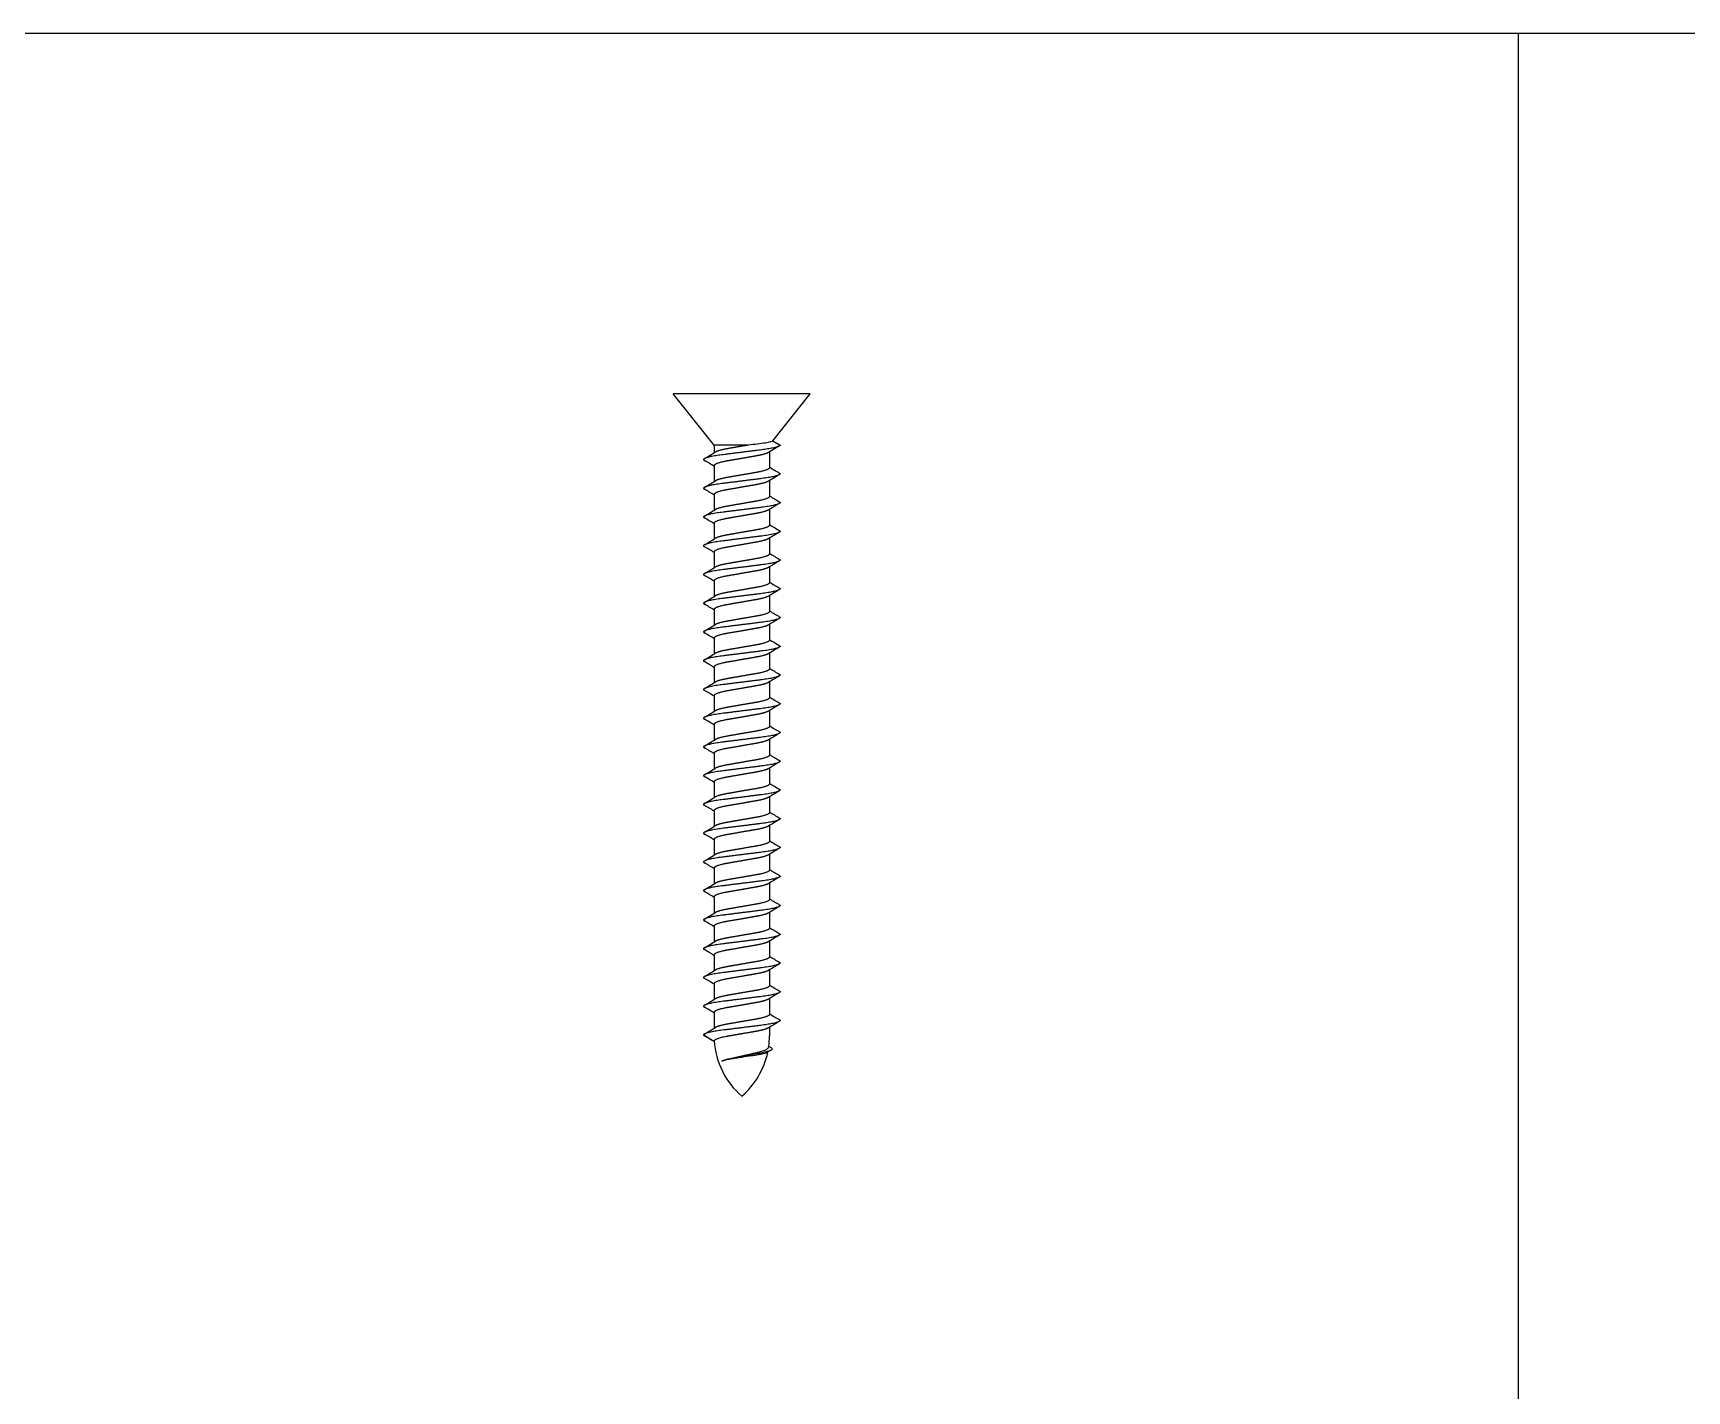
# Model space of a CAD drawing. Header units: inches. Extents: x -333 to 1223, y -450 to 45.
# Drawn here: x -147 to -137.43, y -302.98 to -295.13 of the extents above; entities that cross this region are included whole.
import ezdxf
from ezdxf.enums import TextEntityAlignment as Align

# ---------------------------------------------------------------- set-up
doc = ezdxf.new("R2010")
doc.units = ezdxf.units.IN
doc.header["$MEASUREMENT"] = 0
doc.layers.add('NOTES', color=7, linetype='Continuous')
doc.layers.add('PL', color=252, linetype='Continuous')
doc.styles.add('Schedule', font='GOTHIC.TTF', dxfattribs={"width": 0.9})

# ---------------------------------------------------------------- blocks, each defined once
blk = doc.blocks.new('16-01-BLOCK-1')
blk.add_lwpolyline([(0, 0), (0, -8.0145), (72.2699, -8.0145), (72.2699, 0)])
at = {"layer": 'NOTES', "style": 'Schedule', "width": 0.8}
blk.add_attdef('X', text='', height=2, dxfattribs=at).set_placement((63.2699, -4.0073), align=Align.MIDDLE_CENTER)
blk.add_attdef('DESC.', text='', height=2, dxfattribs=at).set_placement((21.1195, -5.4714), align=Align.MIDDLE_LEFT)
blk = doc.blocks.new('16-08-BLOCK-1')
blk.add_line((19.9931, 0), (19.9931, -8.0145))
at = {"extrusion": (1, -4.28626e-16, 0)}
for p, q in [((15.5006, -2.086), (15.1043, -2.086)), ((15.3405, -2.3835), (15.1043, -2.086)), ((15.897, -2.086), (15.5006, -2.086)), ((15.68, -2.3593), (15.897, -2.086)), ((15.5006, -2.3835), (15.3405, -2.3835)), ((15.3405, -2.3835), (15.3405, -2.4279)), ((15.5365, -2.3835), (15.5006, -2.3835)), ((15.68, -2.3593), (15.722, -2.3835)), ((15.6608, -2.4223), (15.6608, -2.5144)), ((15.3405, -2.502), (15.3405, -2.5941)), ((15.3405, -2.6683), (15.3405, -2.7604)), ((15.6608, -2.5886), (15.6608, -2.6807)), ((15.6608, -2.7548), (15.6608, -2.8469)), ((15.3405, -2.8345), (15.3405, -2.9266)), ((15.6608, -2.9211), (15.6608, -3.0132)), ((15.3405, -3.0008), (15.3405, -3.0929)), ((15.6608, -3.0873), (15.6608, -3.1794)), ((15.3405, -3.167), (15.3405, -3.2591)), ((15.6608, -3.2536), (15.6608, -3.3457)), ((15.3405, -3.3333), (15.3405, -3.4254)), ((15.6608, -3.4198), (15.6608, -3.5119)), ((15.3405, -3.4995), (15.3405, -3.5916)), ((15.6608, -3.5861), (15.6608, -3.6782)), ((15.3405, -3.6658), (15.3405, -3.7579)), ((15.6608, -3.7523), (15.6608, -3.8444)), ((15.3405, -3.832), (15.3405, -3.9241)), ((15.6608, -3.9186), (15.6608, -4.0107)), ((15.3405, -3.9983), (15.3405, -4.0904)), ((15.6608, -4.0848), (15.6608, -4.1769)), ((15.3405, -4.1645), (15.3405, -4.2566)), ((15.6608, -4.2511), (15.6608, -4.3432)), ((15.3405, -4.3308), (15.3405, -4.4229)), ((15.3405, -4.497), (15.3405, -4.5891)), ((15.6608, -4.4173), (15.6608, -4.5094)), ((15.6608, -4.5836), (15.6608, -4.6757)), ((15.3405, -4.6633), (15.3405, -4.7554)), ((15.6608, -4.7498), (15.6608, -4.8419)), ((15.3405, -4.8295), (15.3405, -4.9216)), ((15.6608, -4.9161), (15.6608, -5.0082)), ((15.3405, -4.9958), (15.3405, -5.0879)), ((15.3405, -5.1654), (15.3405, -5.2575)), ((15.6608, -5.0857), (15.6608, -5.1778)), ((15.6608, -5.252), (15.6608, -5.3441)), ((15.3405, -5.3317), (15.3405, -5.4238)), ((15.6608, -5.4182), (15.6608, -5.5103)), ((15.3405, -5.4979), (15.3405, -5.59)), ((15.6608, -5.5845), (15.6608, -5.6766)), ((15.3405, -5.6642), (15.3405, -5.7563)), ((15.3418, -5.8342), (15.2819, -5.7991)), ((15.2819, -5.7991), (15.2819, -5.7991)), ((15.6608, -5.7507), (15.6608, -5.7995))]:
    blk.add_line(p, q, dxfattribs=at)
for centre, start, end in [((15.8031, -5.7995), 183.52109, 229.16819), ((15.1982, -5.7995), 351.7027, 0), ((15.1982, -5.7995), 310.83181, 348.12201)]:
    blk.add_arc(centre, 0.4626, start, end)
for points, weights, knots in [([(15.722, -2.3835), (15.722, -2.3974), (15.6113, -2.4112), (15.5006, -2.4251), (15.39, -2.4389), (15.2793, -2.4528), (15.2793, -2.4667), (15.2793, -2.4691), (15.2838, -2.4718)], [1, 0.866025403784, 1, 0.866025403784, 1, 0.866025403784, 1, 0.973446195684, 0.957418334996], [0, 0, 0, 0.01111111, 0.01111111, 0.02222222, 0.02222222, 0.03333333, 0.03333333, 0.03553556, 0.03553556, 0.03553556]), ([(15.5006, -2.3897), (15.4577, -2.3972), (15.4206, -2.4036), (15.3649, -2.4132), (15.3469, -2.424)], [0.933012701892, 0.933012701892, 1, 0.902826841694, 0.946615074009], [0.01666667, 0.01666667, 0.01666667, 0.02222222, 0.02222222, 0.03028123, 0.03028123, 0.03028123]), ([(15.5006, -2.4605), (15.4577, -2.4679), (15.4206, -2.4743), (15.3405, -2.4882), (15.3405, -2.502)], [0.933012701892, 0.933012701892, 1, 0.866025403784, 1], [0.01666667, 0.01666667, 0.01666667, 0.02222222, 0.02222222, 0.03333333, 0.03333333, 0.03333333]), ([(15.6544, -2.4262), (15.6364, -2.437), (15.5807, -2.4466), (15.5435, -2.453), (15.5006, -2.4605)], [0.946615074009, 0.902826841693, 1, 0.933012701892, 0.933012701892], [0.00305211, 0.00305211, 0.00305211, 0.01111111, 0.01111111, 0.01666667, 0.01666667, 0.01666667]), ([(15.7175, -2.5447), (15.722, -2.5473), (15.722, -2.5498), (15.722, -2.5636), (15.6113, -2.5775), (15.5006, -2.5913), (15.39, -2.6052), (15.2793, -2.619), (15.2793, -2.6329), (15.2793, -2.6353), (15.2838, -2.638)], [0.957418334996, 0.973446195684, 1, 0.866025403784, 1, 0.866025403784, 1, 0.866025403784, 1, 0.973446195684, 0.957418334996], [0.06446444, 0.06446444, 0.06446444, 0.06666667, 0.06666667, 0.07777778, 0.07777778, 0.08888889, 0.08888889, 0.1, 0.1, 0.10220223, 0.10220223, 0.10220223]), ([(15.5006, -2.556), (15.4577, -2.5634), (15.4206, -2.5698), (15.3649, -2.5795), (15.3469, -2.5903)], [0.933012701892, 0.933012701892, 1, 0.902826841694, 0.946615074009], [0.08333333, 0.08333333, 0.08333333, 0.08888889, 0.08888889, 0.09694789, 0.09694789, 0.09694789]), ([(15.6608, -2.5144), (15.6608, -2.5283), (15.5807, -2.5421), (15.5435, -2.5486), (15.5006, -2.556)], [1, 0.866025403784, 1, 0.933012701892, 0.933012701892], [0.06666667, 0.06666667, 0.06666667, 0.07777778, 0.07777778, 0.08333333, 0.08333333, 0.08333333]), ([(15.5006, -2.6267), (15.4577, -2.6341), (15.4206, -2.6406), (15.3405, -2.6544), (15.3405, -2.6683)], [0.933012701892, 0.933012701892, 1, 0.866025403784, 1], [0.08333333, 0.08333333, 0.08333333, 0.08888889, 0.08888889, 0.1, 0.1, 0.1]), ([(15.6544, -2.5924), (15.6364, -2.6032), (15.5807, -2.6128), (15.5435, -2.6193), (15.5006, -2.6267)], [0.946615074009, 0.902826841693, 1, 0.933012701892, 0.933012701892], [0.06971877, 0.06971877, 0.06971877, 0.07777778, 0.07777778, 0.08333333, 0.08333333, 0.08333333]), ([(15.7175, -2.7109), (15.722, -2.7136), (15.722, -2.716), (15.722, -2.7299), (15.6113, -2.7437), (15.5006, -2.7576), (15.39, -2.7714), (15.2793, -2.7853), (15.2793, -2.7992), (15.2793, -2.8016), (15.2838, -2.8043)], [0.957418334996, 0.973446195684, 1, 0.866025403784, 1, 0.866025403784, 1, 0.866025403784, 1, 0.973446195684, 0.957418334996], [0.13113111, 0.13113111, 0.13113111, 0.13333333, 0.13333333, 0.14444444, 0.14444444, 0.15555556, 0.15555556, 0.16666667, 0.16666667, 0.16886889, 0.16886889, 0.16886889]), ([(15.5006, -2.7222), (15.4577, -2.7297), (15.4206, -2.7361), (15.3649, -2.7457), (15.3469, -2.7565)], [0.933012701892, 0.933012701892, 1, 0.902826841694, 0.946615074009], [0.15, 0.15, 0.15, 0.15555556, 0.15555556, 0.16361456, 0.16361456, 0.16361456]), ([(15.6608, -2.6807), (15.6608, -2.6945), (15.5807, -2.7084), (15.5435, -2.7148), (15.5006, -2.7222)], [1, 0.866025403784, 1, 0.933012701892, 0.933012701892], [0.13333333, 0.13333333, 0.13333333, 0.14444444, 0.14444444, 0.15, 0.15, 0.15]), ([(15.6544, -2.7587), (15.6364, -2.7695), (15.5807, -2.7791), (15.5435, -2.7855), (15.5006, -2.793)], [0.946615074009, 0.902826841693, 1, 0.933012701892, 0.933012701892], [0.13638544, 0.13638544, 0.13638544, 0.14444444, 0.14444444, 0.15, 0.15, 0.15]), ([(15.5006, -2.793), (15.4577, -2.8004), (15.4206, -2.8068), (15.3405, -2.8207), (15.3405, -2.8345)], [0.933012701892, 0.933012701892, 1, 0.866025403784, 1], [0.15, 0.15, 0.15, 0.15555556, 0.15555556, 0.16666667, 0.16666667, 0.16666667]), ([(15.6608, -2.8469), (15.6608, -2.8608), (15.5807, -2.8746), (15.5435, -2.8811), (15.5006, -2.8885)], [1, 0.866025403784, 1, 0.933012701892, 0.933012701892], [0.2, 0.2, 0.2, 0.21111111, 0.21111111, 0.21666667, 0.21666667, 0.21666667]), ([(15.7175, -2.8772), (15.722, -2.8798), (15.722, -2.8823), (15.722, -2.8961), (15.6113, -2.91), (15.5006, -2.9238), (15.39, -2.9377), (15.2793, -2.9515), (15.2793, -2.9654), (15.2793, -2.9678), (15.2838, -2.9705)], [0.957418334996, 0.973446195685, 1, 0.866025403784, 1, 0.866025403784, 1, 0.866025403784, 1, 0.973446195684, 0.957418334996], [0.19779777, 0.19779777, 0.19779777, 0.2, 0.2, 0.21111111, 0.21111111, 0.22222222, 0.22222222, 0.23333333, 0.23333333, 0.23553556, 0.23553556, 0.23553556]), ([(15.5006, -2.9592), (15.4577, -2.9666), (15.4206, -2.9731), (15.3405, -2.9869), (15.3405, -3.0008)], [0.933012701892, 0.933012701892, 1, 0.866025403784, 1], [0.21666667, 0.21666667, 0.21666667, 0.22222222, 0.22222222, 0.23333333, 0.23333333, 0.23333333]), ([(15.5006, -2.8885), (15.4577, -2.8959), (15.4206, -2.9023), (15.3649, -2.912), (15.3469, -2.9228)], [0.933012701892, 0.933012701892, 1, 0.902826841694, 0.946615074009], [0.21666667, 0.21666667, 0.21666667, 0.22222222, 0.22222222, 0.23028123, 0.23028123, 0.23028123]), ([(15.6544, -2.9249), (15.6364, -2.9357), (15.5807, -2.9453), (15.5435, -2.9518), (15.5006, -2.9592)], [0.946615074009, 0.902826841693, 1, 0.933012701892, 0.933012701892], [0.20305211, 0.20305211, 0.20305211, 0.21111111, 0.21111111, 0.21666667, 0.21666667, 0.21666667]), ([(15.7175, -3.0434), (15.722, -3.0461), (15.722, -3.0485), (15.722, -3.0624), (15.6113, -3.0762), (15.5006, -3.0901), (15.39, -3.1039), (15.2793, -3.1178), (15.2793, -3.1317), (15.2793, -3.1341), (15.2838, -3.1368)], [0.957418334996, 0.973446195685, 1, 0.866025403784, 1, 0.866025403784, 1, 0.866025403784, 1, 0.973446195684, 0.957418334996], [0.26446444, 0.26446444, 0.26446444, 0.26666667, 0.26666667, 0.27777778, 0.27777778, 0.28888889, 0.28888889, 0.3, 0.3, 0.30220223, 0.30220223, 0.30220223]), ([(15.5006, -3.0547), (15.4577, -3.0622), (15.4206, -3.0686), (15.3649, -3.0782), (15.3469, -3.089)], [0.933012701892, 0.933012701892, 1, 0.902826841694, 0.946615074009], [0.28333333, 0.28333333, 0.28333333, 0.28888889, 0.28888889, 0.29694789, 0.29694789, 0.29694789]), ([(15.6608, -3.0132), (15.6608, -3.027), (15.5807, -3.0409), (15.5435, -3.0473), (15.5006, -3.0547)], [1, 0.866025403784, 1, 0.933012701892, 0.933012701892], [0.26666667, 0.26666667, 0.26666667, 0.27777778, 0.27777778, 0.28333333, 0.28333333, 0.28333333]), ([(15.5006, -3.1255), (15.4577, -3.1329), (15.4206, -3.1393), (15.3405, -3.1532), (15.3405, -3.167)], [0.933012701892, 0.933012701892, 1, 0.866025403784, 1], [0.28333333, 0.28333333, 0.28333333, 0.28888889, 0.28888889, 0.3, 0.3, 0.3]), ([(15.6544, -3.0912), (15.6364, -3.102), (15.5807, -3.1116), (15.5435, -3.118), (15.5006, -3.1255)], [0.946615074009, 0.902826841693, 1, 0.933012701892, 0.933012701892], [0.26971877, 0.26971877, 0.26971877, 0.27777778, 0.27777778, 0.28333333, 0.28333333, 0.28333333]), ([(15.7175, -3.2097), (15.722, -3.2123), (15.722, -3.2148), (15.722, -3.2286), (15.6113, -3.2425), (15.5006, -3.2563), (15.39, -3.2702), (15.2793, -3.284), (15.2793, -3.2979), (15.2793, -3.3003), (15.2838, -3.303)], [0.957418334999, 0.973446195687, 1, 0.866025403784, 1, 0.866025403784, 1, 0.866025403784, 1, 0.973446195684, 0.957418334996], [0.86446444, 0.86446444, 0.86446444, 0.86666667, 0.86666667, 0.87777778, 0.87777778, 0.88888889, 0.88888889, 0.9, 0.9, 0.90220223, 0.90220223, 0.90220223]), ([(15.5006, -3.221), (15.4577, -3.2284), (15.4206, -3.2348), (15.3649, -3.2445), (15.3469, -3.2553)], [0.933012701892, 0.933012701892, 1, 0.902826841694, 0.946615074009], [0.88333333, 0.88333333, 0.88333333, 0.88888889, 0.88888889, 0.89694789, 0.89694789, 0.89694789]), ([(15.6608, -3.1794), (15.6608, -3.1933), (15.5807, -3.2071), (15.5435, -3.2136), (15.5006, -3.221)], [1, 0.866025403784, 1, 0.933012701892, 0.933012701892], [0.86666667, 0.86666667, 0.86666667, 0.87777778, 0.87777778, 0.88333333, 0.88333333, 0.88333333]), ([(15.5006, -3.2917), (15.4577, -3.2991), (15.4206, -3.3056), (15.3405, -3.3194), (15.3405, -3.3333)], [0.933012701892, 0.933012701892, 1, 0.866025403784, 1], [0.88333333, 0.88333333, 0.88333333, 0.88888889, 0.88888889, 0.9, 0.9, 0.9]), ([(15.6544, -3.2574), (15.6364, -3.2682), (15.5807, -3.2778), (15.5435, -3.2843), (15.5006, -3.2917)], [0.946615074009, 0.902826841693, 1, 0.933012701892, 0.933012701892], [0.86971877, 0.86971877, 0.86971877, 0.87777778, 0.87777778, 0.88333333, 0.88333333, 0.88333333]), ([(15.6608, -3.3457), (15.6608, -3.3595), (15.5807, -3.3734), (15.5435, -3.3798), (15.5006, -3.3872)], [1, 0.866025403784, 1, 0.933012701892, 0.933012701892], [0.06666667, 0.06666667, 0.06666667, 0.07777778, 0.07777778, 0.08333333, 0.08333333, 0.08333333]), ([(15.7175, -3.3759), (15.722, -3.3786), (15.722, -3.381), (15.722, -3.3949), (15.6113, -3.4087), (15.5006, -3.4226), (15.39, -3.4364), (15.2793, -3.4503), (15.2793, -3.4642), (15.2793, -3.4666), (15.2838, -3.4693)], [0.957418334996, 0.973446195684, 1, 0.866025403784, 1, 0.866025403784, 1, 0.866025403784, 1, 0.973446195684, 0.957418334996], [0.06446444, 0.06446444, 0.06446444, 0.06666667, 0.06666667, 0.07777778, 0.07777778, 0.08888889, 0.08888889, 0.1, 0.1, 0.10220223, 0.10220223, 0.10220223]), ([(15.5006, -3.3872), (15.4577, -3.3947), (15.4206, -3.4011), (15.3649, -3.4107), (15.3469, -3.4215)], [0.933012701892, 0.933012701892, 1, 0.902826841694, 0.946615074009], [0.08333333, 0.08333333, 0.08333333, 0.08888889, 0.08888889, 0.09694789, 0.09694789, 0.09694789]), ([(15.6544, -3.4237), (15.6364, -3.4345), (15.5807, -3.4441), (15.5435, -3.4505), (15.5006, -3.458)], [0.946615074009, 0.902826841693, 1, 0.933012701892, 0.933012701892], [0.06971877, 0.06971877, 0.06971877, 0.07777778, 0.07777778, 0.08333333, 0.08333333, 0.08333333]), ([(15.5006, -3.458), (15.4577, -3.4654), (15.4206, -3.4718), (15.3405, -3.4857), (15.3405, -3.4995)], [0.933012701892, 0.933012701892, 1, 0.866025403784, 1], [0.08333333, 0.08333333, 0.08333333, 0.08888889, 0.08888889, 0.1, 0.1, 0.1]), ([(15.6608, -3.5119), (15.6608, -3.5258), (15.5807, -3.5396), (15.5435, -3.5461), (15.5006, -3.5535)], [1, 0.866025403784, 1, 0.933012701892, 0.933012701892], [0.13333333, 0.13333333, 0.13333333, 0.14444444, 0.14444444, 0.15, 0.15, 0.15]), ([(15.7175, -3.5422), (15.722, -3.5448), (15.722, -3.5473), (15.722, -3.5611), (15.6113, -3.575), (15.5006, -3.5888), (15.39, -3.6027), (15.2793, -3.6165), (15.2793, -3.6304), (15.2793, -3.6328), (15.2838, -3.6355)], [0.957418334996, 0.973446195684, 1, 0.866025403784, 1, 0.866025403784, 1, 0.866025403784, 1, 0.973446195684, 0.957418334996], [0.13113111, 0.13113111, 0.13113111, 0.13333333, 0.13333333, 0.14444444, 0.14444444, 0.15555556, 0.15555556, 0.16666667, 0.16666667, 0.16886889, 0.16886889, 0.16886889]), ([(15.5006, -3.6242), (15.4577, -3.6316), (15.4206, -3.6381), (15.3405, -3.6519), (15.3405, -3.6658)], [0.933012701892, 0.933012701892, 1, 0.866025403784, 1], [0.15, 0.15, 0.15, 0.15555556, 0.15555556, 0.16666667, 0.16666667, 0.16666667]), ([(15.5006, -3.5535), (15.4577, -3.5609), (15.4206, -3.5673), (15.3649, -3.577), (15.3469, -3.5878)], [0.933012701892, 0.933012701892, 1, 0.902826841694, 0.946615074009], [0.15, 0.15, 0.15, 0.15555556, 0.15555556, 0.16361456, 0.16361456, 0.16361456]), ([(15.6544, -3.5899), (15.6364, -3.6007), (15.5807, -3.6103), (15.5435, -3.6168), (15.5006, -3.6242)], [0.946615074009, 0.902826841693, 1, 0.933012701892, 0.933012701892], [0.13638544, 0.13638544, 0.13638544, 0.14444444, 0.14444444, 0.15, 0.15, 0.15]), ([(15.7175, -3.7084), (15.722, -3.7111), (15.722, -3.7135), (15.722, -3.7274), (15.6113, -3.7412), (15.5006, -3.7551), (15.39, -3.7689), (15.2793, -3.7828), (15.2793, -3.7967), (15.2793, -3.7991), (15.2838, -3.8018)], [0.957418334996, 0.973446195685, 1, 0.866025403784, 1, 0.866025403784, 1, 0.866025403784, 1, 0.973446195684, 0.957418334996], [0.19779777, 0.19779777, 0.19779777, 0.2, 0.2, 0.21111111, 0.21111111, 0.22222222, 0.22222222, 0.23333333, 0.23333333, 0.23553556, 0.23553556, 0.23553556]), ([(15.5006, -3.7197), (15.4577, -3.7272), (15.4206, -3.7336), (15.3649, -3.7432), (15.3469, -3.754)], [0.933012701892, 0.933012701892, 1, 0.902826841694, 0.946615074009], [0.21666667, 0.21666667, 0.21666667, 0.22222222, 0.22222222, 0.23028123, 0.23028123, 0.23028123]), ([(15.6608, -3.6782), (15.6608, -3.692), (15.5807, -3.7059), (15.5435, -3.7123), (15.5006, -3.7197)], [1, 0.866025403784, 1, 0.933012701892, 0.933012701892], [0.2, 0.2, 0.2, 0.21111111, 0.21111111, 0.21666667, 0.21666667, 0.21666667]), ([(15.5006, -3.7905), (15.4577, -3.7979), (15.4206, -3.8043), (15.3405, -3.8182), (15.3405, -3.832)], [0.933012701892, 0.933012701892, 1, 0.866025403784, 1], [0.21666667, 0.21666667, 0.21666667, 0.22222222, 0.22222222, 0.23333333, 0.23333333, 0.23333333]), ([(15.6544, -3.7562), (15.6364, -3.767), (15.5807, -3.7766), (15.5435, -3.783), (15.5006, -3.7905)], [0.946615074009, 0.902826841693, 1, 0.933012701892, 0.933012701892], [0.20305211, 0.20305211, 0.20305211, 0.21111111, 0.21111111, 0.21666667, 0.21666667, 0.21666667]), ([(15.7175, -3.8747), (15.722, -3.8773), (15.722, -3.8798), (15.722, -3.8936), (15.6113, -3.9075), (15.5006, -3.9213), (15.39, -3.9352), (15.2793, -3.949), (15.2793, -3.9629), (15.2793, -3.9653), (15.2838, -3.968)], [0.957418334996, 0.973446195685, 1, 0.866025403784, 1, 0.866025403784, 1, 0.866025403784, 1, 0.973446195684, 0.957418334996], [0.26446444, 0.26446444, 0.26446444, 0.26666667, 0.26666667, 0.27777778, 0.27777778, 0.28888889, 0.28888889, 0.3, 0.3, 0.30220223, 0.30220223, 0.30220223]), ([(15.5006, -3.886), (15.4577, -3.8934), (15.4206, -3.8998), (15.3649, -3.9095), (15.3469, -3.9203)], [0.933012701892, 0.933012701892, 1, 0.902826841694, 0.946615074009], [0.28333333, 0.28333333, 0.28333333, 0.28888889, 0.28888889, 0.29694789, 0.29694789, 0.29694789]), ([(15.6608, -3.8444), (15.6608, -3.8583), (15.5807, -3.8721), (15.5435, -3.8786), (15.5006, -3.886)], [1, 0.866025403784, 1, 0.933012701892, 0.933012701892], [0.26666667, 0.26666667, 0.26666667, 0.27777778, 0.27777778, 0.28333333, 0.28333333, 0.28333333]), ([(15.6544, -3.9224), (15.6364, -3.9332), (15.5807, -3.9428), (15.5435, -3.9493), (15.5006, -3.9567)], [0.946615074009, 0.902826841693, 1, 0.933012701892, 0.933012701892], [0.26971877, 0.26971877, 0.26971877, 0.27777778, 0.27777778, 0.28333333, 0.28333333, 0.28333333]), ([(15.5006, -3.9567), (15.4577, -3.9641), (15.4206, -3.9706), (15.3405, -3.9844), (15.3405, -3.9983)], [0.933012701892, 0.933012701892, 1, 0.866025403784, 1], [0.28333333, 0.28333333, 0.28333333, 0.28888889, 0.28888889, 0.3, 0.3, 0.3]), ([(15.6608, -4.0107), (15.6608, -4.0245), (15.5807, -4.0384), (15.5435, -4.0448), (15.5006, -4.0522)], [1, 0.866025403784, 1, 0.933012701892, 0.933012701892], [0.86666667, 0.86666667, 0.86666667, 0.87777778, 0.87777778, 0.88333333, 0.88333333, 0.88333333]), ([(15.7175, -4.0409), (15.722, -4.0436), (15.722, -4.046), (15.722, -4.0599), (15.6113, -4.0737), (15.5006, -4.0876), (15.39, -4.1014), (15.2793, -4.1153), (15.2793, -4.1292), (15.2793, -4.1316), (15.2838, -4.1343)], [0.957418334999, 0.973446195687, 1, 0.866025403784, 1, 0.866025403784, 1, 0.866025403784, 1, 0.973446195684, 0.957418334996], [0.86446444, 0.86446444, 0.86446444, 0.86666667, 0.86666667, 0.87777778, 0.87777778, 0.88888889, 0.88888889, 0.9, 0.9, 0.90220223, 0.90220223, 0.90220223]), ([(15.5006, -4.0522), (15.4577, -4.0597), (15.4206, -4.0661), (15.3649, -4.0757), (15.3469, -4.0865)], [0.933012701892, 0.933012701892, 1, 0.902826841694, 0.946615074009], [0.88333333, 0.88333333, 0.88333333, 0.88888889, 0.88888889, 0.89694789, 0.89694789, 0.89694789]), ([(15.6544, -4.0887), (15.6364, -4.0995), (15.5807, -4.1091), (15.5435, -4.1155), (15.5006, -4.123)], [0.946615074009, 0.902826841693, 1, 0.933012701892, 0.933012701892], [0.86971877, 0.86971877, 0.86971877, 0.87777778, 0.87777778, 0.88333333, 0.88333333, 0.88333333]), ([(15.7175, -4.2072), (15.722, -4.2098), (15.722, -4.2123), (15.722, -4.2261), (15.6113, -4.24), (15.5006, -4.2538), (15.39, -4.2677), (15.2793, -4.2815), (15.2793, -4.2954), (15.2793, -4.2978), (15.2838, -4.3005)], [0.957418334996, 0.973446195684, 1, 0.866025403784, 1, 0.866025403784, 1, 0.866025403784, 1, 0.973446195684, 0.957418334996], [0.06446444, 0.06446444, 0.06446444, 0.06666667, 0.06666667, 0.07777778, 0.07777778, 0.08888889, 0.08888889, 0.1, 0.1, 0.10220223, 0.10220223, 0.10220223]), ([(15.5006, -4.123), (15.4577, -4.1304), (15.4206, -4.1368), (15.3405, -4.1507), (15.3405, -4.1645)], [0.933012701892, 0.933012701892, 1, 0.866025403784, 1], [0.88333333, 0.88333333, 0.88333333, 0.88888889, 0.88888889, 0.9, 0.9, 0.9]), ([(15.6608, -4.1769), (15.6608, -4.1908), (15.5807, -4.2046), (15.5435, -4.2111), (15.5006, -4.2185)], [1, 0.866025403784, 1, 0.933012701892, 0.933012701892], [0.06666667, 0.06666667, 0.06666667, 0.07777778, 0.07777778, 0.08333333, 0.08333333, 0.08333333]), ([(15.5006, -4.2892), (15.4577, -4.2966), (15.4206, -4.3031), (15.3405, -4.3169), (15.3405, -4.3308)], [0.933012701892, 0.933012701892, 1, 0.866025403784, 1], [0.08333333, 0.08333333, 0.08333333, 0.08888889, 0.08888889, 0.1, 0.1, 0.1]), ([(15.5006, -4.2185), (15.4577, -4.2259), (15.4206, -4.2323), (15.3649, -4.242), (15.3469, -4.2528)], [0.933012701892, 0.933012701892, 1, 0.902826841694, 0.946615074009], [0.08333333, 0.08333333, 0.08333333, 0.08888889, 0.08888889, 0.09694789, 0.09694789, 0.09694789]), ([(15.6544, -4.2549), (15.6364, -4.2657), (15.5807, -4.2753), (15.5435, -4.2818), (15.5006, -4.2892)], [0.946615074009, 0.902826841693, 1, 0.933012701892, 0.933012701892], [0.06971877, 0.06971877, 0.06971877, 0.07777778, 0.07777778, 0.08333333, 0.08333333, 0.08333333]), ([(15.7175, -4.3734), (15.722, -4.3761), (15.722, -4.3785), (15.722, -4.3924), (15.6113, -4.4062), (15.5006, -4.4201), (15.39, -4.4339), (15.2793, -4.4478), (15.2793, -4.4617), (15.2793, -4.4641), (15.2838, -4.4668)], [0.957418334996, 0.973446195684, 1, 0.866025403784, 1, 0.866025403784, 1, 0.866025403784, 1, 0.973446195684, 0.957418334996], [0.13113111, 0.13113111, 0.13113111, 0.13333333, 0.13333333, 0.14444444, 0.14444444, 0.15555556, 0.15555556, 0.16666667, 0.16666667, 0.16886889, 0.16886889, 0.16886889]), ([(15.5006, -4.3847), (15.4577, -4.3922), (15.4206, -4.3986), (15.3649, -4.4082), (15.3469, -4.419)], [0.933012701892, 0.933012701892, 1, 0.902826841694, 0.946615074009], [0.15, 0.15, 0.15, 0.15555556, 0.15555556, 0.16361456, 0.16361456, 0.16361456]), ([(15.6608, -4.3432), (15.6608, -4.357), (15.5807, -4.3709), (15.5435, -4.3773), (15.5006, -4.3847)], [1, 0.866025403784, 1, 0.933012701892, 0.933012701892], [0.13333333, 0.13333333, 0.13333333, 0.14444444, 0.14444444, 0.15, 0.15, 0.15]), ([(15.5006, -4.4555), (15.4577, -4.4629), (15.4206, -4.4693), (15.3405, -4.4832), (15.3405, -4.497)], [0.933012701892, 0.933012701892, 1, 0.866025403784, 1], [0.15, 0.15, 0.15, 0.15555556, 0.15555556, 0.16666667, 0.16666667, 0.16666667]), ([(15.6544, -4.4212), (15.6364, -4.432), (15.5807, -4.4416), (15.5435, -4.448), (15.5006, -4.4555)], [0.946615074009, 0.902826841693, 1, 0.933012701892, 0.933012701892], [0.13638544, 0.13638544, 0.13638544, 0.14444444, 0.14444444, 0.15, 0.15, 0.15]), ([(15.7175, -4.5397), (15.722, -4.5423), (15.722, -4.5448), (15.722, -4.5586), (15.6113, -4.5725), (15.5006, -4.5863), (15.39, -4.6002), (15.2793, -4.614), (15.2793, -4.6279), (15.2793, -4.6303), (15.2838, -4.633)], [0.957418334996, 0.973446195685, 1, 0.866025403784, 1, 0.866025403784, 1, 0.866025403784, 1, 0.973446195684, 0.957418334996], [0.19779777, 0.19779777, 0.19779777, 0.2, 0.2, 0.21111111, 0.21111111, 0.22222222, 0.22222222, 0.23333333, 0.23333333, 0.23553556, 0.23553556, 0.23553556]), ([(15.5006, -4.551), (15.4577, -4.5584), (15.4206, -4.5648), (15.3649, -4.5745), (15.3469, -4.5853)], [0.933012701892, 0.933012701892, 1, 0.902826841694, 0.946615074009], [0.21666667, 0.21666667, 0.21666667, 0.22222222, 0.22222222, 0.23028123, 0.23028123, 0.23028123]), ([(15.6608, -4.5094), (15.6608, -4.5233), (15.5807, -4.5371), (15.5435, -4.5436), (15.5006, -4.551)], [1, 0.866025403784, 1, 0.933012701892, 0.933012701892], [0.2, 0.2, 0.2, 0.21111111, 0.21111111, 0.21666667, 0.21666667, 0.21666667]), ([(15.6544, -4.5874), (15.6364, -4.5982), (15.5807, -4.6078), (15.5435, -4.6143), (15.5006, -4.6217)], [0.946615074009, 0.902826841693, 1, 0.933012701892, 0.933012701892], [0.20305211, 0.20305211, 0.20305211, 0.21111111, 0.21111111, 0.21666667, 0.21666667, 0.21666667]), ([(15.5006, -4.6217), (15.4577, -4.6291), (15.4206, -4.6356), (15.3405, -4.6494), (15.3405, -4.6633)], [0.933012701892, 0.933012701892, 1, 0.866025403784, 1], [0.21666667, 0.21666667, 0.21666667, 0.22222222, 0.22222222, 0.23333333, 0.23333333, 0.23333333]), ([(15.6608, -4.6757), (15.6608, -4.6895), (15.5807, -4.7034), (15.5435, -4.7098), (15.5006, -4.7172)], [1, 0.866025403784, 1, 0.933012701892, 0.933012701892], [0.26666667, 0.26666667, 0.26666667, 0.27777778, 0.27777778, 0.28333333, 0.28333333, 0.28333333]), ([(15.7175, -4.7059), (15.722, -4.7086), (15.722, -4.711), (15.722, -4.7249), (15.6113, -4.7387), (15.5006, -4.7526), (15.39, -4.7664), (15.2793, -4.7803), (15.2793, -4.7942), (15.2793, -4.7966), (15.2838, -4.7993)], [0.957418334996, 0.973446195685, 1, 0.866025403784, 1, 0.866025403784, 1, 0.866025403784, 1, 0.973446195684, 0.957418334996], [0.26446444, 0.26446444, 0.26446444, 0.26666667, 0.26666667, 0.27777778, 0.27777778, 0.28888889, 0.28888889, 0.3, 0.3, 0.30220223, 0.30220223, 0.30220223]), ([(15.5006, -4.7172), (15.4577, -4.7247), (15.4206, -4.7311), (15.3649, -4.7407), (15.3469, -4.7515)], [0.933012701892, 0.933012701892, 1, 0.902826841694, 0.946615074009], [0.28333333, 0.28333333, 0.28333333, 0.28888889, 0.28888889, 0.29694789, 0.29694789, 0.29694789]), ([(15.6544, -4.7537), (15.6364, -4.7645), (15.5807, -4.7741), (15.5435, -4.7805), (15.5006, -4.788)], [0.946615074009, 0.902826841693, 1, 0.933012701892, 0.933012701892], [0.26971877, 0.26971877, 0.26971877, 0.27777778, 0.27777778, 0.28333333, 0.28333333, 0.28333333]), ([(15.7175, -4.8722), (15.722, -4.8748), (15.722, -4.8773), (15.722, -4.8911), (15.6113, -4.905), (15.5006, -4.9188), (15.39, -4.9327), (15.2793, -4.9465), (15.2793, -4.9604), (15.2793, -4.9628), (15.2838, -4.9655)], [0.957418334999, 0.973446195687, 1, 0.866025403784, 1, 0.866025403784, 1, 0.866025403784, 1, 0.973446195684, 0.957418334996], [0.86446444, 0.86446444, 0.86446444, 0.86666667, 0.86666667, 0.87777778, 0.87777778, 0.88888889, 0.88888889, 0.9, 0.9, 0.90220223, 0.90220223, 0.90220223]), ([(15.5006, -4.788), (15.4577, -4.7954), (15.4206, -4.8018), (15.3405, -4.8157), (15.3405, -4.8295)], [0.933012701892, 0.933012701892, 1, 0.866025403784, 1], [0.28333333, 0.28333333, 0.28333333, 0.28888889, 0.28888889, 0.3, 0.3, 0.3]), ([(15.6608, -4.8419), (15.6608, -4.8558), (15.5807, -4.8696), (15.5435, -4.8761), (15.5006, -4.8835)], [1, 0.866025403784, 1, 0.933012701892, 0.933012701892], [0.86666667, 0.86666667, 0.86666667, 0.87777778, 0.87777778, 0.88333333, 0.88333333, 0.88333333]), ([(15.5006, -4.9542), (15.4577, -4.9616), (15.4206, -4.9681), (15.3405, -4.9819), (15.3405, -4.9958)], [0.933012701892, 0.933012701892, 1, 0.866025403784, 1], [0.88333333, 0.88333333, 0.88333333, 0.88888889, 0.88888889, 0.9, 0.9, 0.9]), ([(15.5006, -4.8835), (15.4577, -4.8909), (15.4206, -4.8973), (15.3649, -4.907), (15.3469, -4.9178)], [0.933012701892, 0.933012701892, 1, 0.902826841694, 0.946615074009], [0.88333333, 0.88333333, 0.88333333, 0.88888889, 0.88888889, 0.89694789, 0.89694789, 0.89694789]), ([(15.6544, -4.9199), (15.6364, -4.9307), (15.5807, -4.9403), (15.5435, -4.9468), (15.5006, -4.9542)], [0.946615074009, 0.902826841693, 1, 0.933012701892, 0.933012701892], [0.86971877, 0.86971877, 0.86971877, 0.87777778, 0.87777778, 0.88333333, 0.88333333, 0.88333333]), ([(15.7175, -5.0418), (15.722, -5.0445), (15.722, -5.047), (15.722, -5.0608), (15.6113, -5.0747), (15.5006, -5.0885), (15.39, -5.1024), (15.2793, -5.1162), (15.2793, -5.1301), (15.2793, -5.1325), (15.2838, -5.1352)], [0.957418334996, 0.973446195684, 1, 0.866025403784, 1, 0.866025403784, 1, 0.866025403784, 1, 0.973446195684, 0.957418334996], [0.13113111, 0.13113111, 0.13113111, 0.13333333, 0.13333333, 0.14444444, 0.14444444, 0.15555556, 0.15555556, 0.16666667, 0.16666667, 0.16886889, 0.16886889, 0.16886889]), ([(15.5006, -5.0532), (15.4577, -5.0606), (15.4206, -5.067), (15.3649, -5.0766), (15.3469, -5.0875)], [0.933012701892, 0.933012701892, 1, 0.902826841694, 0.946615074009], [0.15, 0.15, 0.15, 0.15555556, 0.15555556, 0.16361456, 0.16361456, 0.16361456]), ([(15.6608, -5.0116), (15.6608, -5.0254), (15.5807, -5.0393), (15.5435, -5.0457), (15.5006, -5.0532)], [1, 0.866025403784, 1, 0.933012701892, 0.933012701892], [0.13333333, 0.13333333, 0.13333333, 0.14444444, 0.14444444, 0.15, 0.15, 0.15]), ([(15.5006, -5.1239), (15.4577, -5.1313), (15.4206, -5.1377), (15.3405, -5.1516), (15.3405, -5.1654)], [0.933012701892, 0.933012701892, 1, 0.866025403784, 1], [0.15, 0.15, 0.15, 0.15555556, 0.15555556, 0.16666667, 0.16666667, 0.16666667]), ([(15.6544, -5.0896), (15.6364, -5.1004), (15.5807, -5.11), (15.5435, -5.1165), (15.5006, -5.1239)], [0.946615074009, 0.902826841693, 1, 0.933012701892, 0.933012701892], [0.13638544, 0.13638544, 0.13638544, 0.14444444, 0.14444444, 0.15, 0.15, 0.15]), ([(15.7175, -5.2081), (15.722, -5.2108), (15.722, -5.2132), (15.722, -5.2271), (15.6113, -5.2409), (15.5006, -5.2548), (15.39, -5.2686), (15.2793, -5.2825), (15.2793, -5.2963), (15.2793, -5.2988), (15.2838, -5.3015)], [0.957418334996, 0.973446195685, 1, 0.866025403784, 1, 0.866025403784, 1, 0.866025403784, 1, 0.973446195684, 0.957418334996], [0.19779777, 0.19779777, 0.19779777, 0.2, 0.2, 0.21111111, 0.21111111, 0.22222222, 0.22222222, 0.23333333, 0.23333333, 0.23553556, 0.23553556, 0.23553556]), ([(15.5006, -5.2194), (15.4577, -5.2268), (15.4206, -5.2333), (15.3649, -5.2429), (15.3469, -5.2537)], [0.933012701892, 0.933012701892, 1, 0.902826841694, 0.946615074009], [0.21666667, 0.21666667, 0.21666667, 0.22222222, 0.22222222, 0.23028123, 0.23028123, 0.23028123]), ([(15.6608, -5.1778), (15.6608, -5.1917), (15.5807, -5.2056), (15.5435, -5.212), (15.5006, -5.2194)], [1, 0.866025403784, 1, 0.933012701892, 0.933012701892], [0.2, 0.2, 0.2, 0.21111111, 0.21111111, 0.21666667, 0.21666667, 0.21666667]), ([(15.6544, -5.2558), (15.6364, -5.2666), (15.5807, -5.2763), (15.5435, -5.2827), (15.5006, -5.2901)], [0.946615074009, 0.902826841693, 1, 0.933012701892, 0.933012701892], [0.20305211, 0.20305211, 0.20305211, 0.21111111, 0.21111111, 0.21666667, 0.21666667, 0.21666667]), ([(15.5006, -5.2901), (15.4577, -5.2976), (15.4206, -5.304), (15.3405, -5.3178), (15.3405, -5.3317)], [0.933012701892, 0.933012701892, 1, 0.866025403784, 1], [0.21666667, 0.21666667, 0.21666667, 0.22222222, 0.22222222, 0.23333333, 0.23333333, 0.23333333]), ([(15.6608, -5.3441), (15.6608, -5.3579), (15.5807, -5.3718), (15.5435, -5.3782), (15.5006, -5.3857)], [1, 0.866025403784, 1, 0.933012701892, 0.933012701892], [0.26666667, 0.26666667, 0.26666667, 0.27777778, 0.27777778, 0.28333333, 0.28333333, 0.28333333]), ([(15.7175, -5.3743), (15.722, -5.377), (15.722, -5.3795), (15.722, -5.3933), (15.6113, -5.4072), (15.5006, -5.421), (15.39, -5.4349), (15.2793, -5.4487), (15.2793, -5.4626), (15.2793, -5.465), (15.2838, -5.4677)], [0.957418334996, 0.973446195685, 1, 0.866025403784, 1, 0.866025403784, 1, 0.866025403784, 1, 0.973446195684, 0.957418334996], [0.26446444, 0.26446444, 0.26446444, 0.26666667, 0.26666667, 0.27777778, 0.27777778, 0.28888889, 0.28888889, 0.3, 0.3, 0.30220223, 0.30220223, 0.30220223]), ([(15.5006, -5.3857), (15.4577, -5.3931), (15.4206, -5.3995), (15.3649, -5.4091), (15.3469, -5.42)], [0.933012701892, 0.933012701892, 1, 0.902826841694, 0.946615074009], [0.28333333, 0.28333333, 0.28333333, 0.28888889, 0.28888889, 0.29694789, 0.29694789, 0.29694789]), ([(15.6544, -5.4221), (15.6364, -5.4329), (15.5807, -5.4425), (15.5435, -5.449), (15.5006, -5.4564)], [0.946615074009, 0.902826841693, 1, 0.933012701892, 0.933012701892], [0.26971877, 0.26971877, 0.26971877, 0.27777778, 0.27777778, 0.28333333, 0.28333333, 0.28333333]), ([(15.7175, -5.5406), (15.722, -5.5433), (15.722, -5.5457), (15.722, -5.5596), (15.6113, -5.5734), (15.5006, -5.5873), (15.39, -5.6011), (15.2793, -5.615), (15.2793, -5.6288), (15.2793, -5.6313), (15.2838, -5.634)], [0.957418334999, 0.973446195687, 1, 0.866025403784, 1, 0.866025403784, 1, 0.866025403784, 1, 0.973446195684, 0.957418334996], [0.86446444, 0.86446444, 0.86446444, 0.86666667, 0.86666667, 0.87777778, 0.87777778, 0.88888889, 0.88888889, 0.9, 0.9, 0.90220223, 0.90220223, 0.90220223]), ([(15.5006, -5.4564), (15.4577, -5.4638), (15.4206, -5.4702), (15.3405, -5.4841), (15.3405, -5.4979)], [0.933012701892, 0.933012701892, 1, 0.866025403784, 1], [0.28333333, 0.28333333, 0.28333333, 0.28888889, 0.28888889, 0.3, 0.3, 0.3]), ([(15.6608, -5.5103), (15.6608, -5.5242), (15.5807, -5.5381), (15.5435, -5.5445), (15.5006, -5.5519)], [1, 0.866025403784, 1, 0.933012701892, 0.933012701892], [0.86666667, 0.86666667, 0.86666667, 0.87777778, 0.87777778, 0.88333333, 0.88333333, 0.88333333]), ([(15.5006, -5.6226), (15.4577, -5.6301), (15.4206, -5.6365), (15.3405, -5.6503), (15.3405, -5.6642)], [0.933012701892, 0.933012701892, 1, 0.866025403784, 1], [0.88333333, 0.88333333, 0.88333333, 0.88888889, 0.88888889, 0.9, 0.9, 0.9]), ([(15.5006, -5.5519), (15.4577, -5.5593), (15.4206, -5.5658), (15.3649, -5.5754), (15.3469, -5.5862)], [0.933012701892, 0.933012701892, 1, 0.902826841694, 0.946615074009], [0.88333333, 0.88333333, 0.88333333, 0.88888889, 0.88888889, 0.89694789, 0.89694789, 0.89694789]), ([(15.6544, -5.5883), (15.6364, -5.5991), (15.5807, -5.6088), (15.5435, -5.6152), (15.5006, -5.6226)], [0.946615074009, 0.902826841693, 1, 0.933012701892, 0.933012701892], [0.86971877, 0.86971877, 0.86971877, 0.87777778, 0.87777778, 0.88333333, 0.88333333, 0.88333333]), ([(15.7175, -5.7068), (15.722, -5.7095), (15.722, -5.712), (15.722, -5.7258), (15.6113, -5.7397), (15.5006, -5.7535), (15.39, -5.7674), (15.2793, -5.7812), (15.2793, -5.7951), (15.2793, -5.797), (15.282, -5.7991)], [0.957418334999, 0.973446195687, 1, 0.866025403784, 1, 0.866025403784, 1, 0.866025403784, 1, 0.979341712217, 0.965054256907], [0.93113111, 0.93113111, 0.93113111, 0.93333333, 0.93333333, 0.94444444, 0.94444444, 0.95555556, 0.95555556, 0.96666667, 0.96666667, 0.96837995, 0.96837995, 0.96837995]), ([(15.5006, -5.7182), (15.4577, -5.7256), (15.4206, -5.732), (15.3649, -5.7416), (15.3469, -5.7525)], [0.933012701892, 0.933012701892, 1, 0.902826841694, 0.946615074009], [0.95, 0.95, 0.95, 0.95555556, 0.95555556, 0.96361456, 0.96361456, 0.96361456]), ([(15.6608, -5.6766), (15.6608, -5.6904), (15.5807, -5.7043), (15.5435, -5.7107), (15.5006, -5.7182)], [1, 0.866025403784, 1, 0.933012701892, 0.933012701892], [0.93333333, 0.93333333, 0.93333333, 0.94444444, 0.94444444, 0.95, 0.95, 0.95]), ([(15.4395, -5.7995), (15.4297, -5.8011), (15.4206, -5.8027), (15.3405, -5.8166), (15.3405, -5.8304), (15.3405, -5.832), (15.3418, -5.8336)], [0.969712313046, 0.982595035367, 1, 0.866025403784, 1, 0.983424246532, 0.970950100544], [0.95411208, 0.95411208, 0.95411208, 0.95555556, 0.95555556, 0.96666667, 0.96666667, 0.96804137, 0.96804137, 0.96804137]), ([(15.6544, -5.7546), (15.6364, -5.7654), (15.5807, -5.775), (15.5435, -5.7815), (15.5006, -5.7889)], [0.946615074009, 0.902826841693, 1, 0.933012701892, 0.933012701892], [0.93638544, 0.93638544, 0.93638544, 0.94444444, 0.94444444, 0.95, 0.95, 0.95])]:
    blk.add_rational_spline(points, weights, degree=2, knots=knots)
for points, weights in [([(15.5365, -2.3835), (15.5188, -2.3866), (15.5006, -2.3897)], [0.944992320863, 0.933012701892, 0.933012701892]), ([(15.5006, -5.7889), (15.4689, -5.7944), (15.4395, -5.7995)], [0.933012701892, 0.933012701892, 0.969712313046])]:
    blk.add_rational_spline(points, weights, degree=2)
for points, knots in [([(15.68, -2.3593), (15.6786, -2.361), (15.6741, -2.3629), (15.6589, -2.367), (15.6485, -2.3691), (15.6226, -2.3734), (15.6075, -2.3754), (15.5737, -2.3794), (15.5556, -2.3813), (15.5365, -2.3835)], [0, 0, 0, 0, 0.000832023, 0.000832023, 0.001664046, 0.001664046, 0.002496069, 0.002496069, 0.003328092, 0.003328092, 0.003328092, 0.003328092]), ([(15.6716, -5.8696), (15.678, -5.8735), (15.6788, -5.8774), (15.661, -5.8904), (15.6167, -5.8995), (15.5129, -5.9177), (15.4555, -5.9268), (15.4044, -5.9394), (15.3934, -5.9428), (15.3857, -5.9463)], [0.3220762, 0.3220762, 0.3220762, 0.3220762, 0.375625, 0.375625, 0.5005, 0.5005, 0.625375, 0.625375, 0.6726692, 0.6726692, 0.6726692, 0.6726692]), ([(15.3857, -5.9463), (15.3913, -5.9436), (15.3982, -5.9411), (15.4143, -5.9359), (15.4236, -5.9333), (15.4436, -5.9284), (15.4546, -5.926), (15.4771, -5.921), (15.4887, -5.9186), (15.5006, -5.916)], [0, 0, 0, 0, 0.000523591, 0.000523591, 0.001047182, 0.001047182, 0.001570773, 0.001570773, 0.002094364, 0.002094364, 0.002094364, 0.002094364]), ([(15.5006, -5.9247), (15.4889, -5.9264), (15.4774, -5.9281), (15.455, -5.9317), (15.4441, -5.9336), (15.4242, -5.9373), (15.4148, -5.9391), (15.3985, -5.9427), (15.3915, -5.9444), (15.3857, -5.9463)], [0.009867519, 0.009867519, 0.009867519, 0.009867519, 0.01038022, 0.01038022, 0.010892921, 0.010892921, 0.011405621, 0.011405621, 0.011918322, 0.011918322, 0.011918322, 0.011918322]), ([(15.5006, -5.916), (15.5108, -5.9139), (15.5209, -5.9117), (15.5408, -5.9074), (15.5507, -5.9052), (15.5696, -5.9009), (15.5786, -5.8989), (15.5957, -5.8947), (15.6037, -5.8926), (15.6252, -5.8864), (15.6368, -5.8821), (15.6484, -5.8756), (15.6513, -5.8734), (15.6548, -5.8696), (15.6557, -5.8679), (15.6559, -5.8662)], [0.002094364, 0.002094364, 0.002094364, 0.002094364, 0.002542505, 0.002542505, 0.002990646, 0.002990646, 0.003438787, 0.003438787, 0.003886928, 0.003886928, 0.004783211, 0.004783211, 0.005231352, 0.005231352, 0.005594232, 0.005594232, 0.005594232, 0.005594232]), ([(15.6475, -5.8966), (15.6457, -5.8977), (15.6432, -5.8988), (15.6364, -5.9011), (15.6318, -5.9024), (15.6208, -5.9051), (15.6145, -5.9064), (15.6006, -5.9092), (15.5928, -5.9106), (15.5763, -5.9135), (15.5676, -5.9149), (15.5401, -5.9192), (15.5204, -5.9218), (15.5006, -5.9247)], [0.00693309, 0.00693309, 0.00693309, 0.00693309, 0.00728833, 0.00728833, 0.007718195, 0.007718195, 0.00814806, 0.00814806, 0.008577925, 0.008577925, 0.00900779, 0.00900779, 0.009867519, 0.009867519, 0.009867519, 0.009867519])]:
    blk.add_open_spline(points, degree=3, knots=knots)
for points, degree in [([(15.7175, -2.3886), (15.6964, -2.4011), (15.6754, -2.4135), (15.6544, -2.4262)], 3), ([(15.2838, -2.4615), (15.3049, -2.4491), (15.3259, -2.4366), (15.3469, -2.424)], 3), ([(15.3405, -2.5054), (15.3217, -2.4941), (15.3027, -2.4829), (15.2838, -2.4718)], 3), ([(15.7175, -2.5549), (15.6964, -2.5673), (15.6754, -2.5798), (15.6544, -2.5924)], 3), ([(15.6608, -2.511), (15.6796, -2.5223), (15.6985, -2.5335), (15.7175, -2.5447)], 3), ([(15.2838, -2.6278), (15.3049, -2.6154), (15.3259, -2.6029), (15.3469, -2.5903)], 3), ([(15.3405, -2.6717), (15.3217, -2.6604), (15.3027, -2.6492), (15.2838, -2.638)], 3), ([(15.6608, -2.6772), (15.6796, -2.6885), (15.6985, -2.6997), (15.7175, -2.7109)], 3), ([(15.2838, -2.794), (15.3049, -2.7816), (15.3259, -2.7691), (15.3469, -2.7565)], 3), ([(15.7175, -2.7211), (15.6964, -2.7336), (15.6754, -2.746), (15.6544, -2.7587)], 3), ([(15.3405, -2.8379), (15.3217, -2.8266), (15.3027, -2.8154), (15.2838, -2.8043)], 3), ([(15.6608, -2.8435), (15.6796, -2.8548), (15.6985, -2.866), (15.7175, -2.8772)], 3), ([(15.2838, -2.9603), (15.3049, -2.9479), (15.3259, -2.9354), (15.3469, -2.9228)], 3), ([(15.7175, -2.8874), (15.6964, -2.8998), (15.6754, -2.9123), (15.6544, -2.9249)], 3), ([(15.3405, -3.0042), (15.3217, -2.9929), (15.3027, -2.9817), (15.2838, -2.9705)], 3), ([(15.7175, -3.0536), (15.6964, -3.0661), (15.6754, -3.0785), (15.6544, -3.0912)], 3), ([(15.6608, -3.0097), (15.6796, -3.021), (15.6985, -3.0322), (15.7175, -3.0434)], 3), ([(15.2838, -3.1265), (15.3049, -3.1141), (15.3259, -3.1016), (15.3469, -3.089)], 3), ([(15.3405, -3.1704), (15.3217, -3.1591), (15.3027, -3.1479), (15.2838, -3.1368)], 3), ([(15.7175, -3.2199), (15.6964, -3.2323), (15.6754, -3.2448), (15.6544, -3.2574)], 3), ([(15.6608, -3.176), (15.6796, -3.1873), (15.6985, -3.1985), (15.7175, -3.2097)], 3), ([(15.2838, -3.2928), (15.3049, -3.2804), (15.3259, -3.2679), (15.3469, -3.2553)], 3), ([(15.3405, -3.3367), (15.3217, -3.3254), (15.3027, -3.3142), (15.2838, -3.303)], 3), ([(15.6608, -3.3422), (15.6796, -3.3535), (15.6985, -3.3647), (15.7175, -3.3759)], 3), ([(15.2838, -3.459), (15.3049, -3.4466), (15.3259, -3.4341), (15.3469, -3.4215)], 3), ([(15.7175, -3.3861), (15.6964, -3.3986), (15.6754, -3.411), (15.6544, -3.4237)], 3), ([(15.3405, -3.5029), (15.3217, -3.4916), (15.3027, -3.4804), (15.2838, -3.4693)], 3), ([(15.6608, -3.5085), (15.6796, -3.5198), (15.6985, -3.531), (15.7175, -3.5422)], 3), ([(15.2838, -3.6253), (15.3049, -3.6129), (15.3259, -3.6004), (15.3469, -3.5878)], 3), ([(15.3405, -3.6692), (15.3217, -3.6579), (15.3027, -3.6467), (15.2838, -3.6355)], 3), ([(15.7175, -3.5524), (15.6964, -3.5648), (15.6754, -3.5773), (15.6544, -3.5899)], 3), ([(15.7175, -3.7186), (15.6964, -3.7311), (15.6754, -3.7435), (15.6544, -3.7562)], 3), ([(15.6608, -3.6747), (15.6796, -3.686), (15.6985, -3.6972), (15.7175, -3.7084)], 3), ([(15.2838, -3.7915), (15.3049, -3.7791), (15.3259, -3.7666), (15.3469, -3.754)], 3), ([(15.3405, -3.8354), (15.3217, -3.8241), (15.3027, -3.8129), (15.2838, -3.8018)], 3), ([(15.2838, -3.9578), (15.3049, -3.9454), (15.3259, -3.9329), (15.3469, -3.9203)], 3), ([(15.7175, -3.8849), (15.6964, -3.8973), (15.6754, -3.9098), (15.6544, -3.9224)], 3), ([(15.6608, -3.841), (15.6796, -3.8523), (15.6985, -3.8635), (15.7175, -3.8747)], 3), ([(15.3405, -4.0017), (15.3217, -3.9904), (15.3027, -3.9792), (15.2838, -3.968)], 3), ([(15.6608, -4.0072), (15.6796, -4.0185), (15.6985, -4.0297), (15.7175, -4.0409)], 3), ([(15.2838, -4.124), (15.3049, -4.1116), (15.3259, -4.0991), (15.3469, -4.0865)], 3), ([(15.7175, -4.0511), (15.6964, -4.0636), (15.6754, -4.076), (15.6544, -4.0887)], 3), ([(15.3405, -4.1679), (15.3217, -4.1566), (15.3027, -4.1454), (15.2838, -4.1343)], 3), ([(15.6608, -4.1735), (15.6796, -4.1848), (15.6985, -4.196), (15.7175, -4.2072)], 3), ([(15.2838, -4.2903), (15.3049, -4.2779), (15.3259, -4.2654), (15.3469, -4.2528)], 3), ([(15.3405, -4.3342), (15.3217, -4.3229), (15.3027, -4.3117), (15.2838, -4.3005)], 3), ([(15.7175, -4.2174), (15.6964, -4.2298), (15.6754, -4.2423), (15.6544, -4.2549)], 3), ([(15.7175, -4.3836), (15.6964, -4.3961), (15.6754, -4.4085), (15.6544, -4.4212)], 3), ([(15.6608, -4.3397), (15.6796, -4.351), (15.6985, -4.3622), (15.7175, -4.3734)], 3), ([(15.2838, -4.4565), (15.3049, -4.4441), (15.3259, -4.4316), (15.3469, -4.419)], 3), ([(15.3405, -4.5004), (15.3217, -4.4891), (15.3027, -4.4779), (15.2838, -4.4668)], 3), ([(15.2838, -4.6228), (15.3049, -4.6104), (15.3259, -4.5979), (15.3469, -4.5853)], 3), ([(15.7175, -4.5499), (15.6964, -4.5623), (15.6754, -4.5748), (15.6544, -4.5874)], 3), ([(15.6608, -4.506), (15.6796, -4.5173), (15.6985, -4.5285), (15.7175, -4.5397)], 3), ([(15.3405, -4.6667), (15.3217, -4.6554), (15.3027, -4.6442), (15.2838, -4.633)], 3), ([(15.6608, -4.6722), (15.6796, -4.6835), (15.6985, -4.6947), (15.7175, -4.7059)], 3), ([(15.2838, -4.789), (15.3049, -4.7766), (15.3259, -4.7641), (15.3469, -4.7515)], 3), ([(15.7175, -4.7161), (15.6964, -4.7286), (15.6754, -4.741), (15.6544, -4.7537)], 3), ([(15.3405, -4.8329), (15.3217, -4.8216), (15.3027, -4.8104), (15.2838, -4.7993)], 3), ([(15.6608, -4.8385), (15.6796, -4.8498), (15.6985, -4.861), (15.7175, -4.8722)], 3), ([(15.2838, -4.9553), (15.3049, -4.9429), (15.3259, -4.9304), (15.3469, -4.9178)], 3), ([(15.3405, -4.9992), (15.3217, -4.9879), (15.3027, -4.9767), (15.2838, -4.9655)], 3), ([(15.7175, -4.8824), (15.6964, -4.8948), (15.6754, -4.9073), (15.6544, -4.9199)], 3), ([(15.7175, -5.0521), (15.6964, -5.0645), (15.6754, -5.077), (15.6544, -5.0896)], 3), ([(15.6608, -5.0082), (15.6796, -5.0195), (15.6985, -5.0307), (15.7175, -5.0418)], 3), ([(15.2838, -5.125), (15.3049, -5.1125), (15.3259, -5.1001), (15.3469, -5.0875)], 3), ([(15.3405, -5.1689), (15.3217, -5.1576), (15.3027, -5.1464), (15.2838, -5.1352)], 3), ([(15.2838, -5.2912), (15.3049, -5.2788), (15.3259, -5.2663), (15.3469, -5.2537)], 3), ([(15.7175, -5.2183), (15.6964, -5.2307), (15.6754, -5.2432), (15.6544, -5.2558)], 3), ([(15.6608, -5.1744), (15.6796, -5.1857), (15.6985, -5.1969), (15.7175, -5.2081)], 3), ([(15.3405, -5.3351), (15.3217, -5.3238), (15.3027, -5.3126), (15.2838, -5.3015)], 3), ([(15.6608, -5.3407), (15.6796, -5.352), (15.6985, -5.3632), (15.7175, -5.3743)], 3), ([(15.2838, -5.4575), (15.3049, -5.445), (15.3259, -5.4326), (15.3469, -5.42)], 3), ([(15.7175, -5.3846), (15.6964, -5.397), (15.6754, -5.4095), (15.6544, -5.4221)], 3), ([(15.3405, -5.5014), (15.3217, -5.4901), (15.3027, -5.4789), (15.2838, -5.4677)], 3), ([(15.6608, -5.5069), (15.6796, -5.5182), (15.6985, -5.5294), (15.7175, -5.5406)], 3), ([(15.2838, -5.6237), (15.3049, -5.6113), (15.3259, -5.5988), (15.3469, -5.5862)], 3), ([(15.3405, -5.6676), (15.3217, -5.6563), (15.3027, -5.6451), (15.2838, -5.634)], 3), ([(15.7175, -5.5508), (15.6964, -5.5632), (15.6754, -5.5757), (15.6544, -5.5883)], 3), ([(15.7175, -5.7171), (15.6964, -5.7295), (15.6754, -5.742), (15.6544, -5.7546)], 3), ([(15.6608, -5.6732), (15.6796, -5.6845), (15.6985, -5.6957), (15.7175, -5.7068)], 3), ([(15.3418, -5.834), (15.282, -5.799)], 1), ([(15.2838, -5.79), (15.3049, -5.7775), (15.3259, -5.7651), (15.3469, -5.7525)], 3), ([(15.3418, -5.8342), (15.3313, -5.828), (15.3208, -5.8218), (15.3102, -5.8157)], 3), ([(15.6713, -5.8826), (15.6634, -5.8873), (15.6555, -5.892), (15.6475, -5.8966)], 3), ([(15.6567, -5.8604), (15.6617, -5.8635), (15.6667, -5.8665), (15.6716, -5.8696)], 3)]:
    blk.add_open_spline(points, degree=degree)
at = {"layer": 'NOTES', "style": 'Schedule', "width": 0.8}
blk.add_attdef('QTY', text='', height=2, dxfattribs=at).set_placement((63.2699, -4.0073), align=Align.MIDDLE_CENTER)
at = {"layer": 'NOTES', "style": 'Schedule', "width": 0.9}
blk.add_attdef('DESC.', text='', height=2, dxfattribs=at).set_placement((21.1195, -5.4714), align=Align.MIDDLE_LEFT)

msp = doc.modelspace()

# ---------------------------------------------------------------- block references
at = {"layer": 'PL'}
for name, p in [('16-01-BLOCK-1', (-158.39494, -287.11373)), ('16-08-BLOCK-1', (-158.39494, -295.12827))]:
    msp.add_blockref(name, p, dxfattribs=at)

doc.saveas('drawing.dxf')
